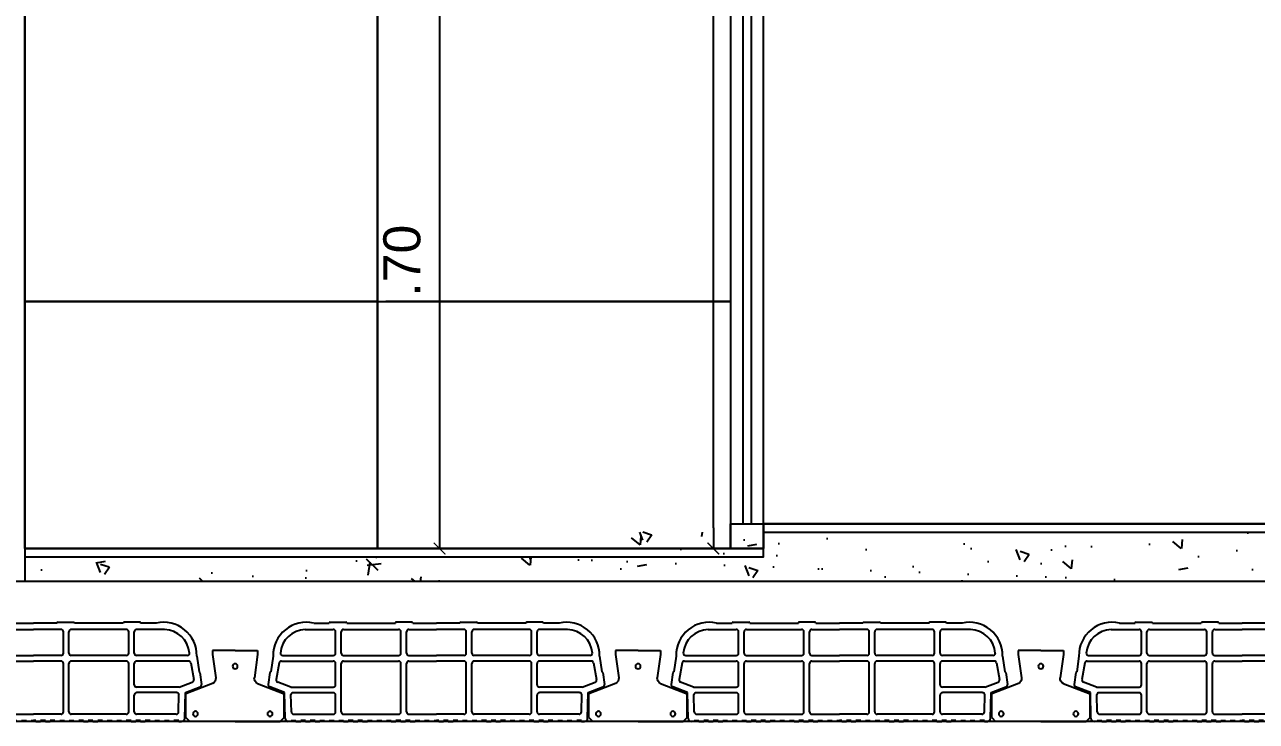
# Model space of a CAD drawing. Header units: metres. Extents: x 198 to 412, y -54 to 17.
# Drawn here: x 270.726 to 272.223, y -26.398 to -25.551 of the extents above; entities that cross this region are included whole.
import ezdxf

# ---------------------------------------------------------------- set-up
doc = ezdxf.new("R2010")
doc.units = ezdxf.units.M
doc.header["$LTSCALE"] = 10
for name, color, linetype in [('02', 2, 'Continuous'), ('1_MUROS', 6, 'Continuous'), ('A-ABERTURAS', 2, 'Continuous'), ('A-MUROS', 6, 'Continuous'), ('A-PISOS', 1, 'Continuous'), ('A-Revoques', 1, 'Continuous'), ('Corte t', 2, 'Continuous'), ('HT-253', 253, 'Continuous'), ('Losa rap sapito', 251, 'Continuous'), ('piso', 1, 'Continuous'), ('TCOTA', 1, 'Continuous'), ('TM-REVEST', 252, 'Continuous'), ('TM-REVOQUE', 2, 'Continuous')]:
    doc.layers.add(name, color=color, linetype=linetype)
doc.styles.add('ARIAL', font='arial.ttf')
doc.dimstyles.new('ST-COTA-25', dxfattribs={"dimscale": 0.25, "dimtxt": 0.18, "dimasz": 0.1, "dimexe": 0.18, "dimexo": 0.0625, "dimgap": 0.09, "dimtad": 1, "dimzin": 4, "dimdsep": 46, "dimtxsty": 'ARIAL', "dimblk1": 'COTA_N', "dimblk2": 'COTA_N', "dimsah": 1, "dimcen": 0.09, "dimclrd": 8, "dimclre": 8, "dimclrt": 1, "dimadec": 0, "dimazin": 0, "dimtfac": 1, "dimtix": 1, "dimtmove": 0, "dimatfit": 3, "dimldrblk": 'COTA_N', "dimfxl": 0.18, "dimtolj": 1, "dimtzin": 0, "dimarcsym": 0})

# ---------------------------------------------------------------- blocks, each defined once
blk = doc.blocks.new('COTA_N')
for p, q in [((-1, 0), (0, 0)), ((0, 0.5), (0, -0.5))]:
    blk.add_line(p, q)
at = {"color": 3, "const_width": 0.065}
blk.add_lwpolyline([(0.141, 0.141), (0.283, 0.283), (0, 0), (-0.141, -0.141), (-0.283, -0.283)], dxfattribs=at)
blk = doc.blocks.new('*D265')
at = {"layer": 'Defpoints', "color": 0, "transparency": 16777216}
for p in [(271.1434, -24.138), (271.5631, -24.138), (271.0674, -26.1877)]:
    blk.add_point(p, dxfattribs=at)
at = {"layer": 'TCOTA', "color": 8, "lineweight": -2, "transparency": 16777216}
for p, q in [((271.159, -24.138), (271.6081, -24.138)), ((271.5631, -26.1627), (271.5631, -24.163)), ((271.083, -26.1877), (271.6081, -26.1877))]:
    blk.add_line(p, q, dxfattribs=at)
at = {"layer": 'TCOTA', "color": 8, "lineweight": -2, "transparency": 16777216, "xscale": 0.025, "yscale": 0.025, "zscale": 0.025}
for p, rotation in [((271.5631, -24.138), 90), ((271.5631, -26.1877), 270)]:
    blk.add_blockref('COTA_N', p, dxfattribs=dict(at, rotation=rotation))
at = {"layer": 'TCOTA', "color": 2, "transparency": 16777216, "insert": (271.5176, -25.1628), "char_height": 0.045, "attachment_point": 5, "rotation": 90, "style": 'ARIAL'}
blk.add_mtext('\\A1;2.05', dxfattribs=at)
blk = doc.blocks.new('*D231')
at = {"layer": 'Defpoints', "color": 0, "transparency": 16777216}
for p in [(271.1201, -25.4884), (271.1201, -26.1877), (271.2304, -26.1877)]:
    blk.add_point(p, dxfattribs=at)
at = {"layer": 'TCOTA', "color": 8, "lineweight": -2, "transparency": 16777216}
for p, q in [((271.1357, -25.4884), (271.2754, -25.4884)), ((271.2304, -25.5134), (271.2304, -26.1627)), ((271.1357, -26.1877), (271.2754, -26.1877))]:
    blk.add_line(p, q, dxfattribs=at)
at = {"layer": 'TCOTA', "color": 8, "lineweight": -2, "transparency": 16777216, "xscale": 0.025, "yscale": 0.025, "zscale": 0.025}
for p, rotation in [((271.2304, -25.4884), 90), ((271.2304, -26.1877), 270)]:
    blk.add_blockref('COTA_N', p, dxfattribs=dict(at, rotation=rotation))
at = {"layer": 'TCOTA', "color": 2, "transparency": 16777216, "insert": (271.1849, -25.838), "char_height": 0.045, "attachment_point": 5, "rotation": 90, "style": 'ARIAL'}
blk.add_mtext('\\A1;.70', dxfattribs=at)
blk = doc.blocks.new('VIGUETA NUEVA')
at = {"layer": '02'}
for p, q in [((852.3054, 1549.6661), (852.2767, 1549.6661)), ((852.2767, 1549.6661), (852.2767, 1549.6611)), ((852.2767, 1549.6611), (852.2809, 1549.6312)), ((852.3054, 1549.6661), (852.3342, 1549.6661)), ((852.3342, 1549.6611), (852.3299, 1549.6312)), ((852.3342, 1549.6661), (852.3342, 1549.6611)), ((852.2769, 1549.6243), (852.2429, 1549.6111)), ((852.3339, 1549.6243), (852.3679, 1549.6111)), ((852.2429, 1549.5811), (852.2429, 1549.6111)), ((852.3679, 1549.5811), (852.3679, 1549.6111)), ((852.2429, 1549.5811), (852.2479, 1549.5761)), ((852.3054, 1549.5761), (852.2479, 1549.5761)), ((852.3054, 1549.5761), (852.3629, 1549.5761)), ((852.3679, 1549.5811), (852.3629, 1549.5761))]:
    blk.add_line(p, q, dxfattribs=at)
for centre, start, end in [((852.2739, 1549.6307), 294.8533, 4.4381), ((852.3369, 1549.6307), 175.5619, 245.1467)]:
    blk.add_arc(centre, 0.00704, start, end, dxfattribs=at)
blk = doc.blocks.new('VIGUETA NUEVA1')
at = {"layer": 'piso'}
for centre in [(0, -0.02), (-0.0444, -0.0805), (0.0504, -0.0805)]:
    blk.add_circle(centre, 0.00324, dxfattribs=at)
at = {"layer": '1_MUROS'}
blk.add_blockref('VIGUETA NUEVA', (-852.3054, -1549.6661), dxfattribs=at)
blk = doc.blocks.new('Losa rap zapito')
at = {"layer": 'Losa rap sapito'}
for p, q in [((283.7711, -291.7719), (283.8051, -291.7719)), ((283.7813, -291.7641), (283.8003, -291.7641)), ((283.8012, -291.7632), (283.8205, -291.7632)), ((283.808, -291.8006), (283.808, -291.7747)), ((283.8147, -291.8006), (283.8147, -291.7747)), ((283.8176, -291.7719), (283.8844, -291.7719)), ((283.8215, -291.7641), (283.8806, -291.7641)), ((283.9008, -291.7632), (283.8815, -291.7632)), ((283.8873, -291.8006), (283.8873, -291.7747)), ((283.8941, -291.8006), (283.8941, -291.7747)), ((283.897, -291.7719), (283.9304, -291.7719)), ((283.9018, -291.7641), (283.9304, -291.7641)), ((283.959, -291.7641), (283.9304, -291.7641)), ((283.9638, -291.7719), (283.9304, -291.7719)), ((283.9599, -291.7632), (283.9792, -291.7632)), ((283.9667, -291.8006), (283.9667, -291.7747)), ((283.9734, -291.8006), (283.9734, -291.7747)), ((284.0431, -291.7719), (283.9763, -291.7719)), ((284.0393, -291.7641), (283.9802, -291.7641)), ((284.0595, -291.7632), (284.0402, -291.7632)), ((284.046, -291.8006), (284.046, -291.7747)), ((284.0527, -291.8006), (284.0527, -291.7747)), ((284.0896, -291.7719), (284.0556, -291.7719)), ((284.0795, -291.7641), (284.0605, -291.7641)), ((283.732, -291.8042), (283.7293, -291.8235)), ((283.7437, -291.8035), (283.8051, -291.8035)), ((283.8176, -291.8035), (283.8844, -291.8035)), ((283.897, -291.8035), (283.9304, -291.8035)), ((283.9638, -291.8035), (283.9304, -291.8035)), ((284.0431, -291.8035), (283.9763, -291.8035)), ((284.117, -291.8035), (284.0556, -291.8035)), ((284.1287, -291.8042), (284.1314, -291.8235)), ((283.7394, -291.8124), (283.7357, -291.8329)), ((283.7422, -291.8103), (283.8051, -291.8103)), ((283.7534, -291.8103), (283.8051, -291.8103)), ((283.808, -291.8391), (283.808, -291.8132)), ((283.8147, -291.8721), (283.8147, -291.8132)), ((283.8176, -291.8103), (283.8844, -291.8103)), ((283.8873, -291.8721), (283.8873, -291.8132)), ((283.8941, -291.8721), (283.8941, -291.8132)), ((283.897, -291.8103), (283.9304, -291.8103)), ((283.9638, -291.8103), (283.9304, -291.8103)), ((283.9667, -291.8721), (283.9667, -291.8132)), ((283.9734, -291.8721), (283.9734, -291.8132)), ((284.0431, -291.8103), (283.9763, -291.8103)), ((284.046, -291.8721), (284.046, -291.8132)), ((284.0527, -291.8391), (284.0527, -291.8132)), ((284.1186, -291.8103), (284.0556, -291.8103)), ((284.1073, -291.8103), (284.0556, -291.8103)), ((284.1214, -291.8124), (284.125, -291.8329)), ((283.7282, -291.8243), (283.7262, -291.8386)), ((283.7534, -291.842), (283.7376, -291.836)), ((284.1073, -291.842), (284.1232, -291.836)), ((284.1325, -291.8243), (284.1346, -291.8386)), ((283.7459, -291.8484), (283.728, -291.8417)), ((283.7466, -291.8799), (283.7459, -291.8484)), ((283.7534, -291.842), (283.8051, -291.842)), ((283.7542, -291.8721), (283.7536, -291.851)), ((283.7565, -291.8487), (283.8051, -291.8487)), ((283.808, -291.8721), (283.808, -291.8516)), ((284.0527, -291.8721), (284.0527, -291.8516)), ((284.1073, -291.842), (284.0556, -291.842)), ((284.1043, -291.8487), (284.0556, -291.8487)), ((284.1066, -291.8721), (284.1071, -291.851)), ((284.1141, -291.8799), (284.1149, -291.8484)), ((284.1149, -291.8484), (284.1327, -291.8417)), ((283.7571, -291.8749), (283.8051, -291.8749)), ((283.8176, -291.8749), (283.8844, -291.8749)), ((283.897, -291.8749), (283.9304, -291.8749)), ((283.9638, -291.8749), (283.9304, -291.8749)), ((284.0431, -291.8749), (283.9763, -291.8749)), ((284.1037, -291.8749), (284.0556, -291.8749)), ((283.7541, -291.8836), (283.7504, -291.8836)), ((283.7541, -291.8836), (283.7516, -291.8836)), ((283.7541, -291.8836), (283.7516, -291.8836)), ((283.7541, -291.8836), (283.7541, -291.8827)), ((283.7541, -291.8827), (283.7598, -291.8827)), ((283.7598, -291.8836), (283.7598, -291.8827)), ((283.7598, -291.8836), (283.7656, -291.8836)), ((283.7714, -291.8827), (283.7656, -291.8827)), ((283.7656, -291.8836), (283.7656, -291.8827)), ((283.7714, -291.8836), (283.7714, -291.8827)), ((283.7714, -291.8836), (283.7772, -291.8836)), ((283.7772, -291.8836), (283.7772, -291.8827)), ((283.783, -291.8827), (283.7772, -291.8827)), ((283.783, -291.8836), (283.783, -291.8827)), ((283.783, -291.8836), (283.7887, -291.8836)), ((283.7887, -291.8836), (283.7887, -291.8827)), ((283.7887, -291.8827), (283.7945, -291.8827)), ((283.7945, -291.8836), (283.7945, -291.8827)), ((283.8003, -291.8836), (283.7945, -291.8836)), ((283.8003, -291.8827), (283.8061, -291.8827)), ((283.8003, -291.8836), (283.8003, -291.8827)), ((283.8061, -291.8836), (283.8061, -291.8827)), ((283.8119, -291.8836), (283.8061, -291.8836)), ((283.8119, -291.8827), (283.8176, -291.8827)), ((283.8119, -291.8836), (283.8119, -291.8827)), ((283.8119, -291.8827), (283.8176, -291.8827)), ((283.8176, -291.8836), (283.8176, -291.8827)), ((283.8176, -291.8836), (283.8234, -291.8836)), ((283.8292, -291.8827), (283.8234, -291.8827)), ((283.8234, -291.8836), (283.8234, -291.8827)), ((283.8292, -291.8836), (283.8292, -291.8827)), ((283.8292, -291.8836), (283.835, -291.8836)), ((283.835, -291.8836), (283.835, -291.8827)), ((283.8408, -291.8827), (283.835, -291.8827)), ((283.8408, -291.8836), (283.8408, -291.8827)), ((283.8408, -291.8836), (283.8465, -291.8836)), ((283.8465, -291.8836), (283.8465, -291.8827)), ((283.8465, -291.8827), (283.8523, -291.8827)), ((283.8523, -291.8836), (283.8523, -291.8827)), ((283.8581, -291.8836), (283.8523, -291.8836)), ((283.8581, -291.8827), (283.8639, -291.8827)), ((283.8581, -291.8836), (283.8581, -291.8827)), ((283.8639, -291.8836), (283.8639, -291.8827)), ((283.8697, -291.8836), (283.8639, -291.8836)), ((283.8697, -291.8827), (283.8755, -291.8827)), ((283.8697, -291.8836), (283.8697, -291.8827)), ((283.8697, -291.8827), (283.8755, -291.8827)), ((283.8755, -291.8836), (283.8755, -291.8827)), ((283.8755, -291.8836), (283.8812, -291.8836)), ((283.887, -291.8827), (283.8812, -291.8827)), ((283.8812, -291.8836), (283.8812, -291.8827)), ((283.887, -291.8836), (283.887, -291.8827)), ((283.887, -291.8836), (283.8928, -291.8836)), ((283.8928, -291.8836), (283.8928, -291.8827)), ((283.8986, -291.8827), (283.8928, -291.8827)), ((283.8986, -291.8836), (283.8986, -291.8827)), ((283.8986, -291.8836), (283.9044, -291.8836)), ((283.9044, -291.8836), (283.9044, -291.8827)), ((283.9044, -291.8827), (283.9101, -291.8827)), ((283.9101, -291.8836), (283.9101, -291.8827)), ((283.9159, -291.8836), (283.9101, -291.8836)), ((283.9159, -291.8827), (283.9217, -291.8827)), ((283.9159, -291.8836), (283.9159, -291.8827)), ((283.9217, -291.8836), (283.9217, -291.8827)), ((283.9275, -291.8836), (283.9217, -291.8836)), ((283.9275, -291.8836), (283.9275, -291.8827)), ((283.9275, -291.8827), (283.9304, -291.8827)), ((283.9333, -291.8827), (283.9304, -291.8827)), ((283.9333, -291.8836), (283.9333, -291.8827)), ((283.9333, -291.8836), (283.939, -291.8836)), ((283.9448, -291.8827), (283.939, -291.8827)), ((283.939, -291.8836), (283.939, -291.8827)), ((283.9448, -291.8836), (283.9448, -291.8827)), ((283.9448, -291.8836), (283.9506, -291.8836)), ((283.9506, -291.8836), (283.9506, -291.8827)), ((283.9564, -291.8827), (283.9506, -291.8827)), ((283.9564, -291.8836), (283.9564, -291.8827)), ((283.9622, -291.8836), (283.9564, -291.8836)), ((283.9622, -291.8836), (283.9622, -291.8827)), ((283.9622, -291.8827), (283.9679, -291.8827)), ((283.9679, -291.8836), (283.9679, -291.8827)), ((283.9737, -291.8836), (283.9679, -291.8836)), ((283.9737, -291.8827), (283.9795, -291.8827)), ((283.9737, -291.8836), (283.9737, -291.8827)), ((283.9795, -291.8836), (283.9795, -291.8827)), ((283.9853, -291.8836), (283.9795, -291.8836)), ((283.9911, -291.8827), (283.9853, -291.8827)), ((283.9853, -291.8836), (283.9853, -291.8827)), ((283.9911, -291.8827), (283.9853, -291.8827)), ((283.9911, -291.8836), (283.9911, -291.8827)), ((283.9911, -291.8836), (283.9968, -291.8836)), ((284.0026, -291.8827), (283.9968, -291.8827)), ((283.9968, -291.8836), (283.9968, -291.8827)), ((284.0026, -291.8836), (284.0026, -291.8827)), ((284.0026, -291.8836), (284.0084, -291.8836)), ((284.0084, -291.8836), (284.0084, -291.8827)), ((284.0142, -291.8827), (284.0084, -291.8827)), ((284.0142, -291.8836), (284.0142, -291.8827)), ((284.02, -291.8836), (284.0142, -291.8836)), ((284.02, -291.8836), (284.02, -291.8827)), ((284.02, -291.8827), (284.0258, -291.8827)), ((284.0258, -291.8836), (284.0258, -291.8827)), ((284.0315, -291.8836), (284.0258, -291.8836)), ((284.0315, -291.8827), (284.0373, -291.8827)), ((284.0315, -291.8836), (284.0315, -291.8827)), ((284.0373, -291.8836), (284.0373, -291.8827)), ((284.0431, -291.8836), (284.0373, -291.8836)), ((284.0489, -291.8827), (284.0431, -291.8827)), ((284.0431, -291.8836), (284.0431, -291.8827)), ((284.0489, -291.8827), (284.0431, -291.8827)), ((284.0489, -291.8836), (284.0489, -291.8827)), ((284.0489, -291.8836), (284.0547, -291.8836)), ((284.0604, -291.8827), (284.0547, -291.8827)), ((284.0547, -291.8836), (284.0547, -291.8827)), ((284.0604, -291.8836), (284.0604, -291.8827)), ((284.0604, -291.8836), (284.0662, -291.8836)), ((284.0662, -291.8836), (284.0662, -291.8827)), ((284.072, -291.8827), (284.0662, -291.8827)), ((284.072, -291.8836), (284.072, -291.8827)), ((284.0778, -291.8836), (284.072, -291.8836)), ((284.0778, -291.8836), (284.0778, -291.8827)), ((284.0778, -291.8827), (284.0836, -291.8827)), ((284.0836, -291.8836), (284.0836, -291.8827)), ((284.0893, -291.8836), (284.0836, -291.8836)), ((284.0893, -291.8827), (284.0951, -291.8827)), ((284.0893, -291.8836), (284.0893, -291.8827)), ((284.0951, -291.8836), (284.0951, -291.8827)), ((284.1009, -291.8836), (284.0951, -291.8836)), ((284.1009, -291.8836), (284.1009, -291.8827)), ((284.1067, -291.8827), (284.1009, -291.8827)), ((284.1067, -291.8836), (284.1067, -291.8827)), ((284.1067, -291.8836), (284.1092, -291.8836)), ((284.1067, -291.8836), (284.1092, -291.8836)), ((284.1067, -291.8836), (284.1103, -291.8836))]:
    blk.add_line(p, q, dxfattribs=at)
for centre, radius, start, end in [((283.7724, -291.8035), 0.0404, 77.2971, 181.0135), ((283.7724, -291.8035), 0.0317, 92.259, 174.7894), ((283.8012, -291.7641), 0.000963, 90, 180), ((283.8051, -291.7747), 0.00289, 0, 90), ((283.8176, -291.7747), 0.00289, 90, 180), ((283.8205, -291.7641), 0.000963, 0, 90), ((283.8815, -291.7641), 0.000963, 90, 180), ((283.8844, -291.7747), 0.00289, 0, 90), ((283.897, -291.7747), 0.00289, 90, 180), ((283.9008, -291.7641), 0.000963, 0, 90), ((283.9599, -291.7641), 0.000963, 90, 180), ((283.9638, -291.7747), 0.00289, 0, 90), ((283.9763, -291.7747), 0.00289, 90, 180), ((283.9792, -291.7641), 0.000963, 0, 90), ((284.0402, -291.7641), 0.000963, 90, 180), ((284.0431, -291.7747), 0.00289, 0, 90), ((284.0556, -291.7747), 0.00289, 90, 180), ((284.0595, -291.7641), 0.000963, 0, 90), ((284.0883, -291.8035), 0.0404, 358.9865, 102.7029), ((284.0883, -291.8035), 0.0317, 5.2106, 87.741), ((283.7437, -291.8006), 0.00289, 180.2316, 270), ((283.8051, -291.8006), 0.00289, 270, 0), ((283.8176, -291.8006), 0.00289, 180, 270), ((283.8844, -291.8006), 0.00289, 270, 0), ((283.897, -291.8006), 0.00289, 180, 270), ((283.9638, -291.8006), 0.00289, 270, 0), ((283.9763, -291.8006), 0.00289, 180, 270), ((284.0431, -291.8006), 0.00289, 270, 0), ((284.0556, -291.8006), 0.00289, 180, 270), ((284.117, -291.8006), 0.00289, 270, 359.7684), ((283.7422, -291.8132), 0.00289, 90, 165.2593), ((283.8051, -291.8132), 0.00289, 0, 90), ((283.8176, -291.8132), 0.00289, 90, 180), ((283.8844, -291.8132), 0.00289, 0, 90), ((283.897, -291.8132), 0.00289, 90, 180), ((283.9638, -291.8132), 0.00289, 0, 90), ((283.9763, -291.8132), 0.00289, 90, 180), ((284.0431, -291.8132), 0.00289, 0, 90), ((284.0556, -291.8132), 0.00289, 90, 180), ((284.1186, -291.8132), 0.00289, 14.7407, 90), ((283.7292, -291.8244), 0.000963, 81.8699, 171.8699), ((283.7386, -291.8333), 0.00289, 171.8699, 249.444), ((284.1222, -291.8333), 0.00289, 290.556, 8.1301), ((284.1316, -291.8244), 0.000963, 8.1301, 98.1301), ((283.729, -291.839), 0.00289, 171.8699, 249.444), ((283.7565, -291.8516), 0.00289, 90, 168.5947), ((283.8051, -291.8391), 0.00289, 270, 0), ((283.8051, -291.8516), 0.00289, 0, 90), ((284.0556, -291.8391), 0.00289, 180, 270), ((284.0556, -291.8516), 0.00289, 90, 180), ((284.1043, -291.8516), 0.00289, 11.4053, 90), ((284.1317, -291.839), 0.00289, 290.556, 8.1301), ((283.7505, -291.8797), 0.0039, 182.4799, 268.1248), ((283.7571, -291.8721), 0.00289, 180, 271.41), ((283.8051, -291.8721), 0.00289, 270, 0), ((283.8176, -291.8721), 0.00289, 180, 270), ((283.8844, -291.8721), 0.00289, 270, 0), ((283.897, -291.8721), 0.00289, 180, 270), ((283.9638, -291.8721), 0.00289, 270, 0), ((283.9763, -291.8721), 0.00289, 180, 270), ((284.0431, -291.8721), 0.00289, 270, 0), ((284.0556, -291.8721), 0.00289, 180, 270), ((284.1037, -291.8721), 0.00289, 268.59, 0), ((284.1102, -291.8797), 0.0039, 271.8752, 357.5201)]:
    blk.add_arc(centre, radius, start, end, dxfattribs=at)

msp = doc.modelspace()

# ---------------------------------------------------------------- hatches: boundary and pattern name
at = {"layer": 'HT-253'}
h = msp.add_hatch(dxfattribs=at)
h.set_pattern_fill('AR-CONC', color=256, scale=0.0007, angle=90)
h.set_pattern_definition([(140, (-270.86666, -11797.42459), (0.0111573599, 0.1275292683), [0.013335, -0.146685]), (85, (-270.86666, -11797.42459), (-0.1337397917, -0.024670395), [0.010668, -0.1173484089]), (190.4514447, (-270.86573, -11797.41396), (-0.1225824263, 0.102858873), [0.0113330062, -0.1246631712]), (136.1842, (-270.90222, -11797.42459), (0.0294296296, 0.1897553286), [0.0200025, -0.2200275]), (186.6355576, (-270.89977, -11797.40878), (-0.1731982872, 0.1661828938), [0.0169995162, -0.1869949257]), (81.1841512, (-270.90222, -11797.4246), (-0.1731982872, 0.166182894), [0.016001977, -0.1760218123]), (111, (-270.89333, -11797.40681), (0.0715856387, 0.1061300739), [0.013335, -0.146685]), (56, (-270.89333, -11797.40681), (-0.1289315763, 0.0432614198), [0.010668, -0.117348]), (161.451445, (-270.88736, -11797.39797), (-0.0573459382, 0.1493914935), [0.0113330062, -0.1246629563]), (127.5, (-270.86666, -11797.42459), (-0.05918852721, 0.00216202228), [0, -0.1159256, 0, -0.119126, 0, -0.1177925]), (97.5, (-270.86666, -11797.42459), (-0.07012640237, 0.04677376376), [0, -0.0679196, 0, -0.1132586, 0, -0.0448945]), (57.5, (-270.86666, -11797.46424), (0.0040101208, 0.09491341662), [0, -0.04445, 0, -0.138684, 0, -0.184023]), (47.5, (-270.86666, -11797.48202), (-0.0177985437, 0.10369042697), [0, -0.057785, 0, -0.0921004, 0, -0.130683])])
h.paths.add_polyline_path([(273.2073, -26.1677), (271.4499, -26.1677), (271.4499, -26.1877), (271.4499, -26.1977), (270.7364, -26.1977), (270.7364, -26.2277), (271.9563, -26.2277), (272.1563, -26.2277), (273.2073, -26.2277)])

# ---------------------------------------------------------------- linework, layer by layer
at = {"color": 2}
for p, q in [((273.2073, -26.1577), (271.624, -26.1577)), ((271.624, -26.1577), (271.624, -26.1877)), ((271.624, -26.1877), (270.7313, -26.1877))]:
    msp.add_line(p, q, dxfattribs=at)
at = {"color": 5}
for p, q in [((272.5147, -26.2277), (270.6313, -26.2277)), ((273.7527, -26.3977), (270.6313, -26.3977))]:
    msp.add_line(p, q, dxfattribs=at)
at = {"layer": 'A-ABERTURAS', "color": 1}
for points in [[(271.584, -24.0877), (271.584, -26.1577), (271.624, -26.1577)], [(271.624, -26.1577), (271.624, -24.0877)], [(271.599, -24.1377), (271.599, -26.1577), (271.639, -26.1577)], [(271.609, -24.1377), (271.609, -26.1577), (271.649, -26.1577)]]:
    msp.add_lwpolyline(points, dxfattribs=at)
at = {"layer": 'A-PISOS'}
for points in [[(270.7264, -26.1877), (271.624, -26.1877), (271.624, -26.1577), (273.2073, -26.1577)], [(270.7266, -26.1977), (271.624, -26.1977), (271.624, -26.1677), (273.2073, -26.1677)]]:
    msp.add_lwpolyline(points, dxfattribs=at)
at = {"layer": 'A-Revoques'}
msp.add_line((270.7266, -22.8277), (270.7266, -26.2277), dxfattribs=at)
at = {"layer": 'TCOTA'}
msp.add_lwpolyline([(271.584, -26.1577), (271.624, -26.1577), (271.624, -26.1877), (271.584, -26.1877)], close=True, dxfattribs=at)
at = {"layer": 'TM-REVEST'}
for points in [[(270.7266, -25.8877), (270.7266, -25.2877), (271.1552, -25.2877), (271.1552, -25.8877), (270.7266, -25.8877)], [(271.1552, -25.8877), (271.1552, -25.2877), (271.584, -25.2877), (271.584, -25.8877), (271.1652, -25.8877)], [(270.7266, -26.1877), (270.7266, -25.8877), (271.1552, -25.8877), (271.1552, -26.1877), (270.7266, -26.1877)], [(271.1552, -26.1877), (271.1552, -25.8877), (271.584, -25.8877), (271.584, -26.1877), (271.0624, -26.1877)]]:
    msp.add_lwpolyline(points, dxfattribs=at)
at = {"layer": 'TM-REVOQUE'}
for points in [[(270.7264, -22.8277), (270.7264, -26.1877)], [(270.7266, -22.8277), (270.7266, -26.1877)]]:
    msp.add_lwpolyline(points, dxfattribs=at)

# ---------------------------------------------------------------- block references
at = {"layer": 'A-MUROS'}
for p in [(-13.1932, 265.4859), (-12.7038, 265.4859), (-12.2143, 265.4859), (-11.7249, 265.4859)]:
    msp.add_blockref('Losa rap zapito', p, dxfattribs=at)
at = {"layer": 'Corte t', "xscale": -0.9559179682510148, "yscale": 0.9559179682510148, "zscale": 0.9559179682510148}
for p in [(270.982, -26.3116), (271.4715, -26.3116), (271.9609, -26.3116)]:
    msp.add_blockref('VIGUETA NUEVA1', p, dxfattribs=at)

# ---------------------------------------------------------------- dimensions: what is measured, and where the dimension line sits
at = {"layer": 'TCOTA'}
for base, p1, p2, picture, middle in [((271.5631, -24.138), (271.0674, -26.1877), (271.1434, -24.138), '*D265', (271.5176, -25.1628)), ((271.2304, -26.1877), (271.1201, -25.4884), (271.1201, -26.1877), '*D231', (271.1849, -25.838))]:
    dim = msp.add_linear_dim(base=base, p1=p1, p2=p2, angle=90, dimstyle='ST-COTA-25', override={"dimclrt": 2}, dxfattribs=at)
    dim.commit()
    dim.dimension.update_dxf_attribs({"geometry": picture, "text_midpoint": middle})

doc.saveas('drawing.dxf')
